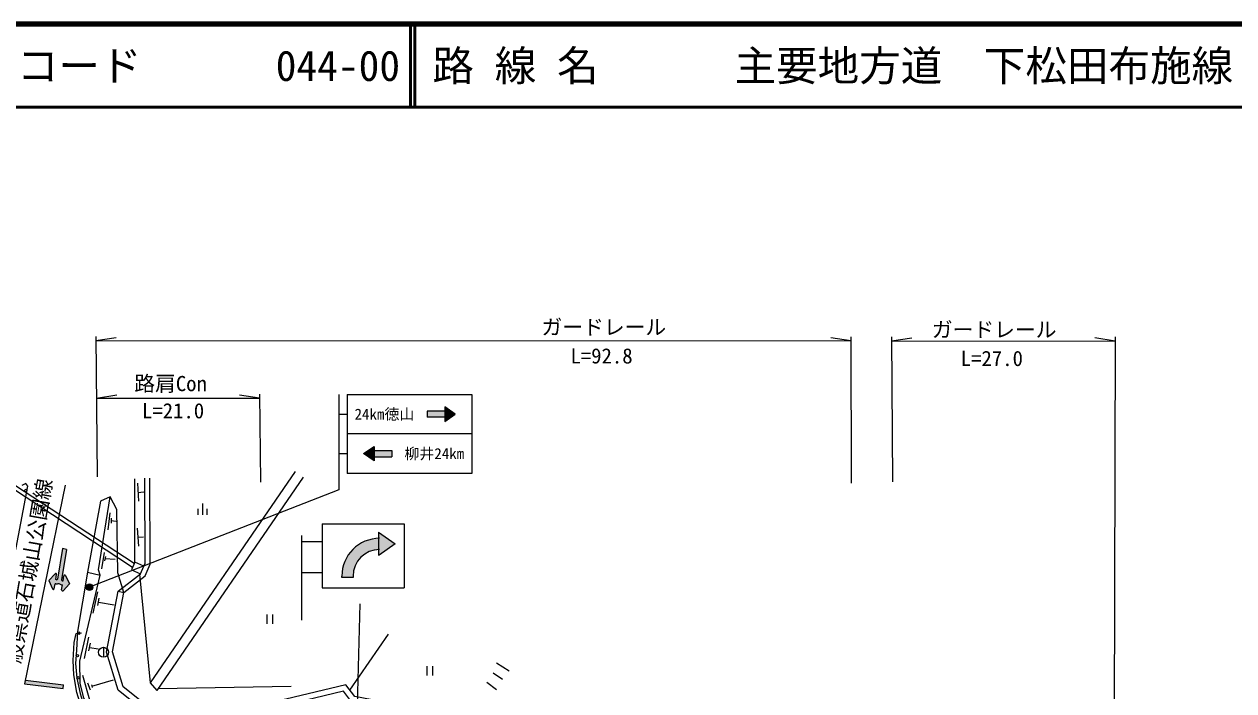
# Model space of a CAD drawing. Units: millimetres at full size, sheet at 1:1000; details may follow other scales. Extents: x -60276326 to 220865903, y -217379184 to 46736771.
# Drawn here: x 131250 to 276819, y 299769 to 380000 of the extents above; entities that cross this region are included whole.
import ezdxf
from ezdxf.enums import TextEntityAlignment as Align

# ---------------------------------------------------------------- set-up
doc = ezdxf.new("R2010")
doc.units = ezdxf.units.MM
doc.header["$LTSCALE"] = 1000
for name, color, linetype, lineweight in [('M-BGD', 7, 'Continuous', 25), ('M-BMK-HTXT', 7, 'Continuous', 13), ('M-STR-HTXT', 7, 'Continuous', 13), ('M-STR-STRC', 7, 'Continuous', 25), ('M-TTL', 2, 'Continuous', 140), ('M-TTL-LINE', 7, 'Continuous', 50)]:
    doc.layers.add(name, color=color, linetype=linetype, lineweight=lineweight)
doc.layers.add('M-TTL-TXT', color=7, linetype='Continuous')
doc.styles.add('ＭＳ ゴシック', font='')
doc.styles.get('ＭＳ ゴシック').set_extended_font_data('MS Gothic')

msp = doc.modelspace()

# ---------------------------------------------------------------- hatches: boundary and pattern name
at = {"layer": 'M-BMK-HTXT'}
msp.add_hatch(color=256, dxfattribs=at).paths.add_polyline_path([(135755, 312531), (135854, 312515), (135753, 311903, 0.74206), (135925, 311819), (136684, 312631), (136226, 313644, 0.74206), (136036, 313620), (135935, 313008), (135837, 313024, -0.41421), (135754, 313139), (136359, 316796), (135865, 316877), (135261, 313221, -0.41421), (135146, 313138), (135048, 313155), (135149, 313766, 0.74206), (134977, 313851), (134217, 313038), (134675, 312025, 0.74206), (134865, 312050), (134966, 312661), (135065, 312645, 0.15698), (135428, 312699, 0.15698)])
at = {"layer": 'M-STR-STRC'}
for points in [[(181853, 332690), (181853, 333440), (179728, 333440), (179728, 332690)], [(183103, 333065), (181853, 333940), (181853, 333440), (181853, 332690), (181853, 332190)], [(183103, 333065), (181853, 333940), (181853, 333440), (181853, 332690), (181853, 332190)], [(172103, 328315), (173353, 329190), (173353, 328690), (173353, 327940), (173353, 327440)], [(172103, 328315), (173353, 329190), (173353, 328690), (173353, 327940), (173353, 327440)], [(173353, 327940), (173353, 328690), (175478, 328690), (175478, 327940)], [(173964, 316110), (173877, 316049), (173877, 316774), (173877, 318124), (173877, 318849), (175877, 317449)], [(173821, 316767), (173766, 316763), (173710, 316758), (173654, 316752), (173599, 316745), (173544, 316737), (173489, 316728), (173434, 316718), (173379, 316708), (173324, 316696), (173270, 316683), (173216, 316669), (173162, 316655), (173108, 316639), (173055, 316623), (173002, 316605), (172949, 316587), (172897, 316568), (172845, 316547), (172793, 316526), (172741, 316504), (172691, 316481), (172640, 316458), (172590, 316433), (172540, 316408), (172491, 316381), (172442, 316354), (172394, 316326), (172346, 316297), (172299, 316267), (172252, 316237), (172206, 316205), (172160, 316173), (172115, 316140), (172071, 316106), (172027, 316072), (171984, 316036), (171941, 316000), (171899, 315964), (171857, 315926), (171817, 315888), (171777, 315849), (171737, 315809), (171699, 315769), (171661, 315728), (171623, 315686), (171587, 315644), (171551, 315601), (171516, 315558), (171482, 315514), (171449, 315469), (171416, 315424), (171384, 315378), (171353, 315331), (171323, 315284), (171293, 315237), (171265, 315189), (171237, 315141), (171210, 315092), (171184, 315042), (171159, 314992), (171134, 314942), (171111, 314891), (171088, 314840), (171067, 314789), (171046, 314737), (171026, 314685), (171007, 314632), (170989, 314579), (170972, 314526), (170956, 314473), (170941, 314419), (170926, 314365), (170913, 314311), (170901, 314256), (170889, 314202), (170879, 314147), (170869, 314092), (170861, 314037), (170853, 313981), (170846, 313926), (170841, 313870), (170836, 313815), (170832, 313759), (170830, 313703), (170828, 313647), (170827, 313591), (170827, 313574), (170827, 313424), (169477, 313424), (169477, 313574), (169477, 313583), (169478, 313662), (169480, 313741), (169484, 313821), (169489, 313900), (169495, 313979), (169503, 314058), (169512, 314137), (169523, 314216), (169534, 314294), (169548, 314373), (169562, 314451), (169578, 314529), (169596, 314606), (169614, 314683), (169634, 314760), (169656, 314837), (169678, 314913), (169702, 314988), (169728, 315064), (169754, 315138), (169782, 315213), (169812, 315287), (169842, 315360), (169874, 315433), (169907, 315505), (169941, 315576), (169977, 315647), (170014, 315718), (170052, 315787), (170091, 315857), (170131, 315925), (170173, 315992), (170216, 316059), (170260, 316126), (170305, 316191), (170351, 316255), (170399, 316319), (170447, 316382), (170497, 316444), (170547, 316505), (170599, 316566), (170652, 316625), (170705, 316683), (170760, 316741), (170816, 316797), (170873, 316853), (170930, 316908), (170989, 316961), (171049, 317014), (171109, 317065), (171170, 317115), (171233, 317165), (171296, 317213), (171360, 317260), (171424, 317306), (171490, 317351), (171556, 317395), (171623, 317437), (171691, 317479), (171760, 317519), (171829, 317558), (171899, 317595), (171969, 317632), (172040, 317667), (172112, 317701), (172184, 317734), (172257, 317766), (172331, 317796), (172405, 317825), (172479, 317853), (172554, 317879), (172629, 317904), (172705, 317928), (172781, 317950), (172858, 317971), (172935, 317991), (173012, 318009), (173090, 318026), (173168, 318042), (173246, 318056), (173324, 318069), (173403, 318081), (173481, 318091), (173560, 318100), (173639, 318107), (173718, 318113), (173798, 318118), (173877, 318121), (173877, 316774), (173877, 316770)], [(139478, 312405, 1), (138750, 312072, 1)], [(131389, 301063), (131299, 300621), (135937, 300030), (135993, 300477)]]:
    msp.add_hatch(color=256, dxfattribs=at).paths.add_polyline_path(points)

# ---------------------------------------------------------------- linework, layer by layer
at = {"layer": 'M-BGD'}
for p, q in [((163843, 326165), (146393, 300737)), ((144563, 315246), (144571, 325275)), ((144867, 324750), (145008, 322594)), ((145825, 315135), (145752, 325344)), ((146426, 315011), (146352, 325348)), ((164833, 325486), (147216, 299816)), ((144291, 314626), (129823, 324115)), ((144495, 315090), (130097, 324533)), ((145632, 323692), (144916, 323615)), ((152734, 320966), (152734, 322294)), ((141551, 321196), (141321, 319134)), ((141710, 320531), (141703, 319950)), ((152201, 320966), (152201, 321662)), ((153267, 320966), (153267, 321662)), ((142304, 320145), (141693, 320218)), ((144855, 319337), (144996, 317180)), ((145621, 318279), (144905, 318202)), ((140872, 316419), (140556, 314456)), ((141020, 315948), (140920, 315431)), ((142196, 315588), (140955, 315649)), ((145661, 314763), (145825, 315135)), ((145810, 313610), (146426, 315011)), ((142552, 311746), (145259, 313848)), ((143239, 311615), (145810, 313610)), ((145145, 313809), (146393, 300737)), ((139563, 309126), (140115, 311672)), ((142552, 311746), (143239, 311615)), ((140094, 310019), (140288, 310938)), ((142073, 310075), (140210, 310397)), ((160456, 308945), (160456, 307827)), ((161123, 308945), (161123, 307827)), ((138490, 303676), (139043, 306222)), ((170457, 299835), (175081, 306603)), ((139022, 304569), (139215, 305488)), ((140136, 304787), (139138, 304947)), ((140792, 305005), (140792, 303805)), ((188092, 303137), (189603, 302162)), ((138275, 301656), (139112, 298668)), ((179712, 302735), (179712, 301617)), ((180378, 302735), (180378, 301617)), ((187685, 301947), (188816, 301157)), ((138866, 300723), (139184, 299867)), ((139332, 300499), (139417, 300155)), ((139408, 300334), (141985, 301075)), ((146393, 300737), (147216, 299816)), ((147383, 300058), (163365, 300331)), ((186932, 300801), (188087, 299938))]:
    msp.add_line(p, q, dxfattribs=at)
for points in [[(127256, 306892), (127570, 306663), (127926, 306803), (130266, 316984), (131684, 324393), (131467, 324714), (130966, 324485)], [(230826, 276852), (230546, 276444), (203835, 282358), (197664, 283836), (192436, 284918), (188546, 285628), (184892, 286292), (181535, 286837), (174142, 287853), (165938, 288803), (159607, 290893), (150530, 290849), (146676, 291798), (142281, 293595), (141357, 294241), (140547, 294845), (139577, 296349), (139046, 297369), (138435, 298912), (137985, 300654), (137934, 303348), (140404, 313691), (140192, 314342), (141596, 323131)], [(143239, 311615), (142528, 313987), (142406, 321603), (141596, 323131), (140414, 322578), (138868, 314041), (140404, 313691)], [(138868, 314041), (137654, 306918), (137543, 304668), (137435, 303054), (137580, 301302), (137971, 299429), (138476, 297825), (139083, 296415), (139644, 295463), (140232, 294734), (141149, 293985), (142355, 293113), (146112, 291649), (149676, 290384), (159640, 290121), (165938, 288803)], [(256938, 278166), (251355, 277548), (240886, 278282), (229720, 280208), (227781, 283154), (209239, 285015), (208256, 288536), (199448, 289609), (198642, 292395), (184939, 294073), (183550, 295947), (170635, 298437), (169668, 299719), (162866, 298082), (160432, 297637), (146707, 296510), (142570, 299852), (141151, 304406), (142552, 311746)], [(256880, 278863), (251341, 278250), (240970, 278978), (230138, 280846), (228183, 283817), (209784, 285663), (208805, 289174), (199991, 290248), (199186, 293033), (185323, 294731), (183951, 296582), (171032, 299074), (169951, 300507), (162721, 298767), (160340, 298331), (146929, 297230), (143175, 300263), (141871, 304447), (143239, 311615)], [(159607, 290893), (159669, 289711), (151170, 289753), (149165, 290222), (142547, 292652), (141298, 293465), (139863, 294601), (139417, 295144), (138830, 296045), (138202, 297589), (137582, 299585), (137242, 301696), (137143, 303404), (137252, 305596), (137487, 306681), (138131, 306741)]]:
    msp.add_lwpolyline(points, dxfattribs=at)
msp.add_lwpolyline([(145259, 313848), (145661, 314763), (144563, 315246), (144160, 314331)], close=True, dxfattribs=at)
for centre, radius in [((131430, 323868), 150), ((137809, 306711), 150), ((140792, 304405), 600), ((137648, 303998), 150), ((137729, 301323), 150)]:
    msp.add_circle(centre, radius, dxfattribs=at)
at = {"layer": 'M-BMK-HTXT'}
for p, q in [((135865, 316877), (135261, 313221)), ((136359, 316796), (135754, 313139)), ((136359, 316796), (135865, 316877)), ((134977, 313851), (134217, 313038)), ((134217, 313038), (134675, 312025)), ((135048, 313155), (135149, 313766)), ((135146, 313138), (135048, 313155)), ((135837, 313024), (135935, 313008)), ((135935, 313008), (136036, 313620)), ((136226, 313644), (136684, 312631)), ((134865, 312050), (134966, 312661)), ((135065, 312645), (134966, 312661)), ((135753, 311903), (135854, 312515)), ((135755, 312531), (135854, 312515)), ((136684, 312631), (135925, 311819))]:
    msp.add_line(p, q, dxfattribs=at)
for centre, radius, start, end in [((135050, 313783), 100, 350.61979, 136.92973), ((135162, 313237), 100, 260.61979, 350.61979), ((135853, 313123), 100, 170.61979, 260.61979), ((136135, 313603), 100, 24.30986, 170.61979), ((134766, 312066), 100, 204.30986, 350.61979), ((135162, 313237), 600, 260.61979, 296.30513), ((135853, 313123), 600, 224.93446, 260.61979), ((135852, 311887), 100, 170.61979, 316.92973)]:
    msp.add_arc(centre, radius, start, end, dxfattribs=at)
at = {"layer": 'M-STR-HTXT'}
for p, q in [((139885, 342415), (140045, 325535)), ((139889, 341915), (142314, 342299)), ((230741, 341875), (228316, 342260)), ((230740, 342375), (230777, 324751)), ((235629, 342373), (235752, 324922)), ((235632, 341873), (238057, 342257)), ((262523, 341861), (260098, 342246)), ((262524, 342361), (262417, 291247)), ((139889, 341915), (230741, 341875)), ((235632, 341873), (262523, 341861)), ((139955, 334990), (142380, 335374)), ((139955, 334990), (159580, 334982)), ((159580, 334982), (157155, 335366)), ((159575, 335482), (159676, 324864))]:
    msp.add_line(p, q, dxfattribs=at)
at = {"layer": 'M-STR-STRC'}
for p, q in [((169103, 335440), (169103, 323940)), ((170103, 335440), (185103, 335440)), ((170103, 335440), (170103, 325940)), ((185103, 335440), (185103, 325940)), ((181853, 333440), (179728, 333440)), ((179728, 333440), (179728, 332690)), ((181853, 333940), (181853, 332190)), ((183103, 333065), (181853, 333940)), ((169103, 333065), (170103, 333065)), ((181853, 332690), (179728, 332690)), ((181853, 332190), (183103, 333065)), ((185103, 330690), (170103, 330690)), ((172103, 328315), (173353, 329190)), ((173353, 329190), (173353, 327440)), ((169103, 328315), (170103, 328315)), ((173353, 327440), (172103, 328315)), ((173353, 328690), (175478, 328690)), ((173353, 327940), (175478, 327940)), ((175478, 328690), (175478, 327940)), ((185103, 325940), (170103, 325940)), ((136185, 324534), (131299, 300621)), ((169103, 323940), (139114, 312238)), ((167117, 319880), (167117, 312180)), ((167117, 319880), (176967, 319880)), ((173877, 318849), (173877, 316049)), ((173877, 318849), (175877, 317449)), ((176967, 319880), (176967, 312180)), ((164617, 318462), (164617, 308262)), ((164617, 317742), (167117, 317742)), ((175877, 317449), (173964, 316110)), ((164617, 314025), (167117, 314025)), ((169477, 313424), (169477, 313574)), ((170827, 313424), (169477, 313424)), ((170827, 313574), (170827, 313424)), ((167117, 312180), (176967, 312180)), ((171646, 310234), (171061, 288339)), ((131299, 300621), (135937, 300030)), ((131389, 301063), (135993, 300477)), ((135937, 300030), (135993, 300477))]:
    msp.add_line(p, q, dxfattribs=at)
msp.add_circle((139114, 312238), 400, dxfattribs=at)
for radius in [4550, 3200]:
    msp.add_arc((174027, 313574), radius, 90, 180, dxfattribs=at)
at = {"layer": 'M-TTL'}
msp.add_line((680000, 380000), (40000, 380000), dxfattribs=at)
at = {"layer": 'M-TTL-LINE'}
for p, q in [((177750, 380000), (177750, 370000)), ((178250, 380000), (178250, 370000)), ((40000, 370000), (680000, 370000))]:
    msp.add_line(p, q, dxfattribs=at)

# ---------------------------------------------------------------- texts
at = {"layer": 'M-BMK-HTXT', "style": 'ＭＳ ゴシック'}
msp.add_text('一般県道石城山公園線', height=1833, rotation=80, dxfattribs=at).set_placement((130851, 300398), align=Align.BOTTOM_LEFT)
at = {"layer": 'M-STR-HTXT', "style": 'ＭＳ ゴシック'}
for s, p in [('ガードレール', (193505, 342085)), ('ガードレール', (240474, 341778)), ('L=92.8', (196990, 338616)), ('L=27.0', (243959, 338309)), ('路肩Con', (144495, 335282)), ('L=21.0', (145426, 332010))]:
    msp.add_text(s, height=1833, rotation=359.975, dxfattribs=at).set_placement(p, align=Align.BOTTOM_LEFT)
at = {"layer": 'M-STR-STRC', "style": 'ＭＳ ゴシック'}
for s, p in [('24km徳山', (174603, 333065)), ('柳井24km', (180603, 328315))]:
    msp.add_text(s, height=1320, dxfattribs=at).set_placement(p, align=Align.MIDDLE_CENTER)
at = {"layer": 'M-TTL-TXT', "style": 'ＭＳ ゴシック'}
for s, p in [('図面コード', (120380, 375000)), ('路 線 名', (180380, 375000)), ('主要地方道\u3000下松田布施線', (216734, 375000)), ('044-00', (161521, 375000))]:
    msp.add_text(s, height=3666, dxfattribs=at).set_placement(p, align=Align.MIDDLE_LEFT)

doc.saveas('drawing.dxf')
